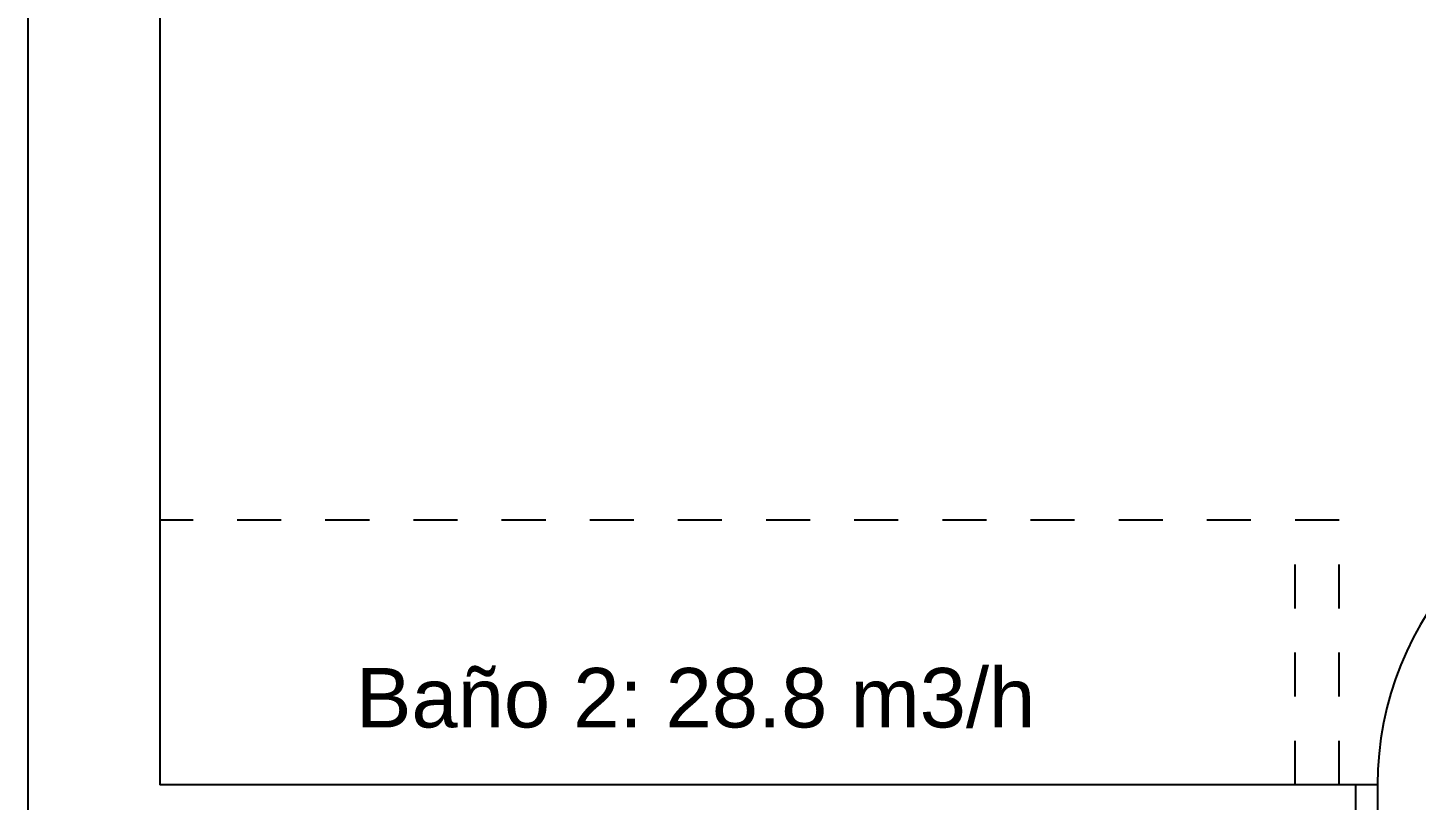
# Model space of a CAD drawing. Header units: millimetres. Extents: x 441156 to 441876, y 4514765 to 4515211.
# Drawn here: x 441333.882 to 441337.032, y 4515148.913 to 4515150.665 of the extents above; entities that cross this region are included whole.
import ezdxf
from ezdxf.enums import TextEntityAlignment as Align

# ---------------------------------------------------------------- set-up
doc = ezdxf.new("R2010")
doc.units = ezdxf.units.MM
doc.linetypes.add('RAYITAS', pattern=[0.375, 0.25, -0.125])
for name, color, linetype in [('01_mono PRIMERA', 2, 'Continuous'), ('01_proyección', 4, 'RAYITAS'), ('01_textos', 7, 'Continuous')]:
    doc.layers.add(name, color=color, linetype=linetype)
doc.styles.add('NIEVES2', font='sanss___.ttf')

# ---------------------------------------------------------------- blocks, each defined once
blk = doc.blocks.new('A$C065C7C63')
at = {"layer": '01_mono PRIMERA', "color": 254}
for p, q in [((1.4072, 13.1, 0), (1.4072, 9.0425, 0)), ((1.7072, 12.075, 0), (1.7072, 9.415, 0)), ((4.4193, 9.415, 0), (1.7072, 9.415, 0)), ((4.4193, 9.415, 0), (4.4193, 9.315, 0)), ((4.4693, 9.415, 0), (4.4193, 9.415, 0)), ((4.4693, 9.415, 0), (4.4693, 9.315, 0))]:
    blk.add_line(p, q, dxfattribs=at)
blk.add_arc((5.1943, 9.415, 0), 0.725, 93.2758, 180, dxfattribs=at)
at = {"layer": '01_proyección', "color": 120, "ltscale": 0.25}
for p, q in [((4.3822, 10.015, 0), (1.7072, 10.015, 0)), ((4.2822, 9.415, 0), (4.2822, 10.015, 0)), ((4.3822, 9.415, 0), (4.3822, 10.015, 0))]:
    blk.add_line(p, q, dxfattribs=at)

msp = doc.modelspace()

# ---------------------------------------------------------------- block references
at = {"layer": '01_mono PRIMERA'}
msp.add_blockref('A$C065C7C63', (441332.47527523, 4515139.53285721), dxfattribs=at)

# ---------------------------------------------------------------- texts
at = {"layer": '01_textos', "style": 'NIEVES2'}
msp.add_text('Baño 2: 28.8 m3/h', height=0.135, rotation=0.00000008, dxfattribs=at).set_placement((441335.39767119, 4515149.07788583, -0.00000053), align=Align.CENTER)

doc.saveas('drawing.dxf')
